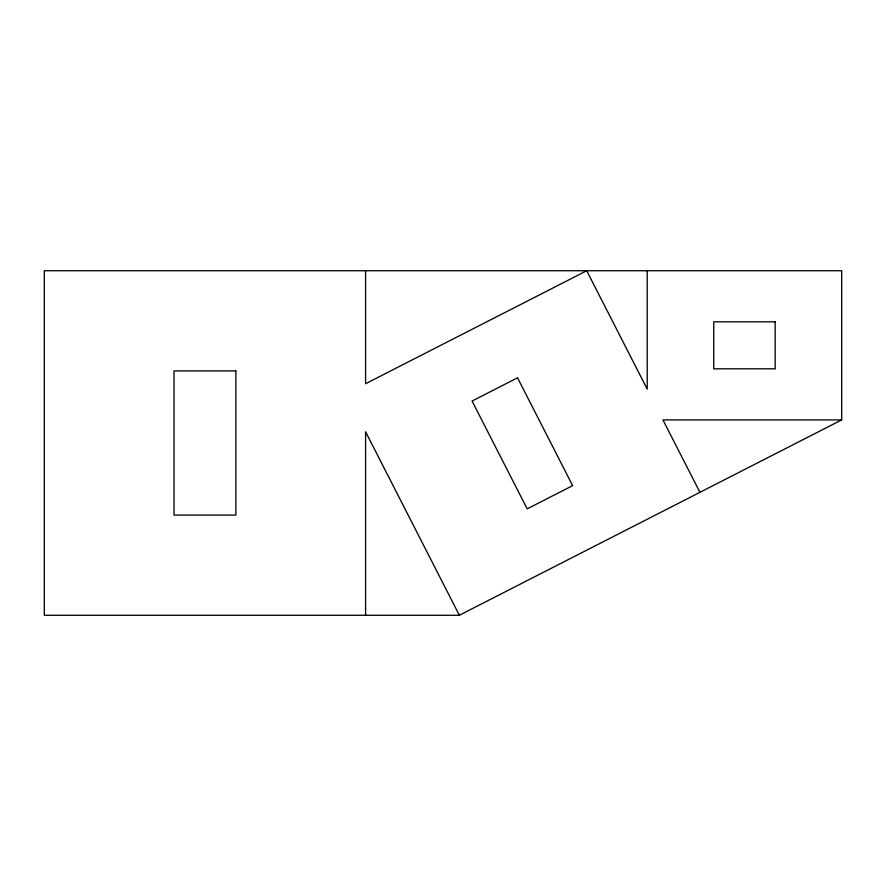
<?xml version="1.0" encoding="UTF-8"?>
<svg xmlns="http://www.w3.org/2000/svg" width="886" height="886" viewBox="0 0 886 886"><rect width="100%" height="100%" fill="white"/><g stroke="black" fill="none" stroke-linecap="round" stroke-linejoin="round"><path stroke-width="1.33" d="M459.347 615.261L841.7 419.898L841.7 270.739L44.3 270.739L44.3 615.261L459.347 615.261L365.586 431.77L365.586 615.261M841.7 419.898L662.927 419.898L699.929 492.328M647.212 270.739L647.212 389.153L586.709 270.739L365.586 383.727L365.586 270.739M517.546 377.813L472.083 401.037L527.181 508.874L572.644 485.639L517.546 377.813M775.172 321.817L713.751 321.817L713.751 368.82L775.172 368.82L775.172 321.817M235.886 370.913L174.01 370.913L174.01 515.087L235.886 515.087L235.886 370.913"/></g></svg>
